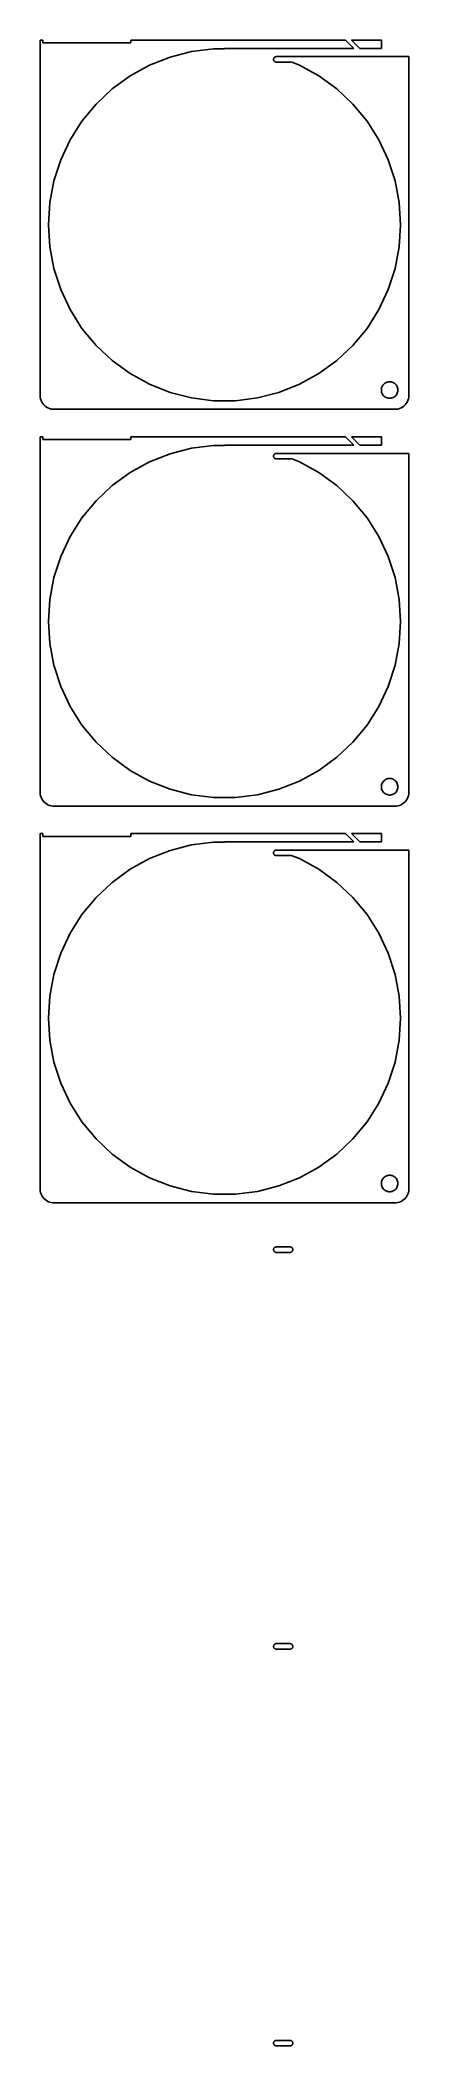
# Model space of a CAD drawing. Header units: metres. Extents: x -67 to 67, y 59 to 787.
import ezdxf

# ---------------------------------------------------------------- set-up
doc = ezdxf.new("R2010")
doc.units = ezdxf.units.M

msp = doc.modelspace()

# ---------------------------------------------------------------- linework, layer by layer
for p, q in [((-66, 787), (-67, 787)), ((-67, 787), (-67, 658)), ((-66, 786), (-66, 787)), ((44.0099, 786.99), (-34, 786.99)), ((-34, 786.99), (-34, 786)), ((47, 784), (44.0099, 786.99)), ((57, 786.99), (46.1312, 786.99)), ((46.1312, 786.99), (49.1213, 784)), ((57, 784), (57, 786.99)), ((-34, 786), (-66, 786)), ((-27.2499, 777.909), (-19.7771, 780.868)), ((-19.7771, 780.868), (-11.9924, 782.866)), ((-11.9924, 782.866), (-4.0186, 783.874)), ((-4.0186, 783.874), (0, 783.874)), ((0, 783.874), (0, 784)), ((0, 784), (47, 784)), ((17.8189, 780.125), (17.811, 780)), ((17.811, 780), (17.8189, 779.875)), ((17.8424, 780.249), (17.8189, 780.125)), ((17.8189, 779.875), (17.8424, 779.751)), ((17.8812, 780.368), (17.8424, 780.249)), ((17.8424, 779.751), (17.8812, 779.632)), ((17.9347, 780.482), (17.8812, 780.368)), ((17.8812, 779.632), (17.9347, 779.518)), ((18.002, 780.588), (17.9347, 780.482)), ((17.9347, 779.518), (18.002, 779.412)), ((18.082, 780.685), (18.002, 780.588)), ((18.002, 779.412), (18.082, 779.315)), ((18.1736, 780.771), (18.082, 780.685)), ((18.082, 779.315), (18.1736, 779.229)), ((18.2752, 780.844), (18.1736, 780.771)), ((18.1736, 779.229), (18.2752, 779.156)), ((18.3852, 780.905), (18.2752, 780.844)), ((18.2752, 779.156), (18.3852, 779.095)), ((18.502, 780.951), (18.3852, 780.905)), ((18.3852, 779.095), (18.502, 779.049)), ((18.6236, 780.982), (18.502, 780.951)), ((18.502, 779.049), (18.6236, 779.018)), ((18.7482, 780.998), (18.6236, 780.982)), ((18.6236, 779.018), (18.7482, 779.002)), ((19.561, 780.998), (18.7482, 780.998)), ((18.7482, 779.002), (23.8738, 779.002)), ((67, 781), (19.561, 781)), ((19.561, 781), (19.561, 780.998)), ((23.8738, 779.002), (23.9984, 779.018)), ((23.9984, 779.018), (24.12, 779.049)), ((24.12, 779.049), (24.2368, 779.095)), ((24.2368, 779.095), (24.2439, 779.099)), ((24.2439, 779.099), (27.2499, 777.909)), ((49.1213, 784), (57, 784)), ((67, 658), (67, 781)), ((-40.7951, 769.313), (-34.2929, 774.037)), ((-34.2929, 774.037), (-27.2499, 777.909)), ((27.2499, 777.909), (34.2929, 774.037)), ((34.2929, 774.037), (40.7951, 769.313)), ((-46.654, 763.811), (-40.7951, 769.313)), ((40.7951, 769.313), (46.654, 763.811)), ((-56.0836, 750.832), (-51.7771, 757.618)), ((-51.7771, 757.618), (-46.654, 763.811)), ((46.654, 763.811), (51.7771, 757.618)), ((51.7771, 757.618), (56.0836, 750.832)), ((-59.5057, 743.56), (-56.0836, 750.832)), ((56.0836, 750.832), (59.5057, 743.56)), ((-61.9893, 735.916), (-59.5057, 743.56)), ((59.5057, 743.56), (61.9893, 735.916)), ((-63.4953, 728.021), (-61.9893, 735.916)), ((61.9893, 735.916), (63.4953, 728.021)), ((-64, 720), (-63.4953, 728.021)), ((63.4953, 728.021), (64, 720)), ((-63.4953, 711.979), (-64, 720)), ((64, 720), (63.4953, 711.979)), ((-61.9893, 704.084), (-63.4953, 711.979)), ((63.4953, 711.979), (61.9893, 704.084)), ((-59.5057, 696.44), (-61.9893, 704.084)), ((61.9893, 704.084), (59.5057, 696.44)), ((-56.0836, 689.168), (-59.5057, 696.44)), ((59.5057, 696.44), (56.0836, 689.168)), ((-51.7771, 682.382), (-56.0836, 689.168)), ((56.0836, 689.168), (51.7771, 682.382)), ((-46.654, 676.189), (-51.7771, 682.382)), ((51.7771, 682.382), (46.654, 676.189)), ((-40.7951, 670.687), (-46.654, 676.189)), ((-34.2929, 665.963), (-40.7951, 670.687)), ((40.7951, 670.687), (34.2929, 665.963)), ((46.654, 676.189), (40.7951, 670.687)), ((-27.2499, 662.091), (-34.2929, 665.963)), ((34.2929, 665.963), (27.2499, 662.091)), ((58.0877, 662.312), (58.3925, 662.533)), ((58.3925, 662.533), (58.7227, 662.714)), ((58.7227, 662.714), (59.0729, 662.853)), ((59.0729, 662.853), (59.4379, 662.947)), ((59.4379, 662.947), (59.8116, 662.994)), ((59.8116, 662.994), (60.1884, 662.994)), ((60.1884, 662.994), (60.5621, 662.947)), ((60.5621, 662.947), (60.927, 662.853)), ((60.927, 662.853), (61.2773, 662.714)), ((61.2773, 662.714), (61.6075, 662.533)), ((61.6075, 662.533), (61.9123, 662.312)), ((-67, 658), (-66.9606, 657.373)), ((-66.9606, 657.373), (-66.8429, 656.757)), ((-66.8429, 656.757), (-66.6489, 656.159)), ((-66.6489, 656.159), (-66.3815, 655.591)), ((-66.3815, 655.591), (-66.0451, 655.061)), ((-19.7771, 659.132), (-27.2499, 662.091)), ((-11.9924, 657.134), (-19.7771, 659.132)), ((-4.0186, 656.126), (-11.9924, 657.134)), ((4.0186, 656.126), (-4.0186, 656.126)), ((11.9924, 657.134), (4.0186, 656.126)), ((19.7771, 659.132), (11.9924, 657.134)), ((27.2499, 662.091), (19.7771, 659.132)), ((57, 660), (57.0237, 660.376)), ((57.0237, 659.624), (57, 660)), ((57.0237, 660.376), (57.0942, 660.746)), ((57.0942, 659.254), (57.0237, 659.624)), ((57.0942, 660.746), (57.2107, 661.104)), ((57.2107, 658.896), (57.0942, 659.254)), ((57.2107, 661.104), (57.3711, 661.445)), ((57.3711, 658.555), (57.2107, 658.896)), ((57.3711, 661.445), (57.5729, 661.763)), ((57.5729, 658.237), (57.3711, 658.555)), ((57.5729, 661.763), (57.8131, 662.054)), ((57.8131, 657.946), (57.5729, 658.237)), ((57.8131, 662.054), (58.0877, 662.312)), ((58.0877, 657.688), (57.8131, 657.946)), ((58.3925, 657.467), (58.0877, 657.688)), ((58.7227, 657.286), (58.3925, 657.467)), ((59.0729, 657.147), (58.7227, 657.286)), ((59.4379, 657.053), (59.0729, 657.147)), ((59.8116, 657.006), (59.4379, 657.053)), ((60.1884, 657.006), (59.8116, 657.006)), ((60.5621, 657.053), (60.1884, 657.006)), ((60.927, 657.147), (60.5621, 657.053)), ((61.2773, 657.286), (60.927, 657.147)), ((61.6075, 657.467), (61.2773, 657.286)), ((61.9123, 657.688), (61.6075, 657.467)), ((61.9123, 662.312), (62.1869, 662.054)), ((62.1869, 657.946), (61.9123, 657.688)), ((62.1869, 662.054), (62.427, 661.763)), ((62.427, 658.237), (62.1869, 657.946)), ((62.427, 661.763), (62.6289, 661.445)), ((62.6289, 658.555), (62.427, 658.237)), ((62.6289, 661.445), (62.7893, 661.104)), ((62.7893, 658.896), (62.6289, 658.555)), ((62.7893, 661.104), (62.9057, 660.746)), ((62.9057, 659.254), (62.7893, 658.896)), ((62.9057, 660.746), (62.9763, 660.376)), ((62.9763, 659.624), (62.9057, 659.254)), ((62.9763, 660.376), (63, 660)), ((63, 660), (62.9763, 659.624)), ((66.0451, 655.061), (66.3815, 655.591)), ((66.3815, 655.591), (66.6489, 656.159)), ((66.6489, 656.159), (66.8429, 656.757)), ((66.8429, 656.757), (66.9606, 657.373)), ((66.9606, 657.373), (67, 658)), ((-66.0451, 655.061), (-65.6448, 654.577)), ((-65.6448, 654.577), (-65.1871, 654.147)), ((-65.1871, 654.147), (-64.6791, 653.778)), ((-64.6791, 653.778), (-64.1289, 653.476)), ((-64.1289, 653.476), (-63.5451, 653.245)), ((-63.5451, 653.245), (-62.9369, 653.089)), ((-62.9369, 653.089), (-62.3139, 653.01)), ((-62.3139, 653.01), (62.3139, 653.01)), ((62.3139, 653.01), (62.9369, 653.089)), ((62.9369, 653.089), (63.5451, 653.245)), ((63.5451, 653.245), (64.1289, 653.476)), ((64.1289, 653.476), (64.6791, 653.778)), ((64.6791, 653.778), (65.1871, 654.147)), ((65.1871, 654.147), (65.6448, 654.577)), ((65.6448, 654.577), (66.0451, 655.061)), ((-66, 643), (-67, 643)), ((-67, 643), (-67, 514)), ((-66, 642), (-66, 643)), ((-34, 642), (-66, 642)), ((44.0099, 642.99), (-34, 642.99)), ((-34, 642.99), (-34, 642)), ((47, 640), (44.0099, 642.99)), ((57, 642.99), (46.1312, 642.99)), ((46.1312, 642.99), (49.1213, 640)), ((57, 640), (57, 642.99)), ((-34.2929, 630.037), (-27.2499, 633.909)), ((-27.2499, 633.909), (-19.7771, 636.868)), ((-19.7771, 636.868), (-11.9924, 638.866)), ((-11.9924, 638.866), (-4.0186, 639.874)), ((-4.0186, 639.874), (0, 639.874)), ((0, 639.874), (0, 640)), ((0, 640), (47, 640)), ((17.8189, 636.125), (17.811, 636)), ((17.811, 636), (17.8189, 635.875)), ((17.8424, 636.249), (17.8189, 636.125)), ((17.8189, 635.875), (17.8424, 635.751)), ((17.8812, 636.368), (17.8424, 636.249)), ((17.8424, 635.751), (17.8812, 635.632)), ((17.9347, 636.482), (17.8812, 636.368)), ((17.8812, 635.632), (17.9347, 635.518)), ((18.002, 636.588), (17.9347, 636.482)), ((17.9347, 635.518), (18.002, 635.412)), ((18.082, 636.685), (18.002, 636.588)), ((18.002, 635.412), (18.082, 635.315)), ((18.1736, 636.771), (18.082, 636.685)), ((18.082, 635.315), (18.1736, 635.229)), ((18.2752, 636.844), (18.1736, 636.771)), ((18.1736, 635.229), (18.2752, 635.156)), ((18.3852, 636.905), (18.2752, 636.844)), ((18.2752, 635.156), (18.3852, 635.095)), ((18.502, 636.951), (18.3852, 636.905)), ((18.3852, 635.095), (18.502, 635.049)), ((18.6236, 636.982), (18.502, 636.951)), ((18.502, 635.049), (18.6236, 635.018)), ((18.7482, 636.998), (18.6236, 636.982)), ((18.6236, 635.018), (18.7482, 635.002)), ((19.561, 636.998), (18.7482, 636.998)), ((18.7482, 635.002), (23.8738, 635.002)), ((67, 637), (19.561, 637)), ((19.561, 637), (19.561, 636.998)), ((23.8738, 635.002), (23.9984, 635.018)), ((23.9984, 635.018), (24.12, 635.049)), ((24.12, 635.049), (24.2368, 635.095)), ((24.2368, 635.095), (24.2439, 635.099)), ((24.2439, 635.099), (27.2499, 633.909)), ((27.2499, 633.909), (34.2929, 630.037)), ((49.1213, 640), (57, 640)), ((67, 514), (67, 637)), ((-40.7951, 625.313), (-34.2929, 630.037)), ((34.2929, 630.037), (40.7951, 625.313)), ((-51.7771, 613.618), (-46.654, 619.811)), ((-46.654, 619.811), (-40.7951, 625.313)), ((40.7951, 625.313), (46.654, 619.811)), ((46.654, 619.811), (51.7771, 613.618)), ((-56.0836, 606.832), (-51.7771, 613.618)), ((51.7771, 613.618), (56.0836, 606.832)), ((-59.5057, 599.56), (-56.0836, 606.832)), ((56.0836, 606.832), (59.5057, 599.56)), ((-61.9893, 591.916), (-59.5057, 599.56)), ((59.5057, 599.56), (61.9893, 591.916)), ((-63.4953, 584.021), (-61.9893, 591.916)), ((61.9893, 591.916), (63.4953, 584.021)), ((-64, 576), (-63.4953, 584.021)), ((63.4953, 584.021), (64, 576)), ((-63.4953, 567.979), (-64, 576)), ((64, 576), (63.4953, 567.979)), ((-61.9893, 560.084), (-63.4953, 567.979)), ((63.4953, 567.979), (61.9893, 560.084)), ((-59.5057, 552.44), (-61.9893, 560.084)), ((61.9893, 560.084), (59.5057, 552.44)), ((-56.0836, 545.168), (-59.5057, 552.44)), ((59.5057, 552.44), (56.0836, 545.168)), ((-51.7771, 538.382), (-56.0836, 545.168)), ((56.0836, 545.168), (51.7771, 538.382)), ((-46.654, 532.189), (-51.7771, 538.382)), ((-40.7951, 526.687), (-46.654, 532.189)), ((46.654, 532.189), (40.7951, 526.687)), ((51.7771, 538.382), (46.654, 532.189)), ((-34.2929, 521.963), (-40.7951, 526.687)), ((40.7951, 526.687), (34.2929, 521.963)), ((-27.2499, 518.091), (-34.2929, 521.963)), ((-19.7771, 515.132), (-27.2499, 518.091)), ((27.2499, 518.091), (19.7771, 515.132)), ((34.2929, 521.963), (27.2499, 518.091)), ((57.0942, 516.746), (57.2107, 517.104)), ((57.2107, 517.104), (57.3711, 517.445)), ((57.3711, 517.445), (57.5729, 517.763)), ((57.5729, 517.763), (57.8131, 518.054)), ((57.8131, 518.054), (58.0877, 518.312)), ((58.0877, 518.312), (58.3925, 518.533)), ((58.3925, 518.533), (58.7227, 518.714)), ((58.7227, 518.714), (59.0729, 518.853)), ((59.0729, 518.853), (59.4379, 518.947)), ((59.4379, 518.947), (59.8116, 518.994)), ((59.8116, 518.994), (60.1884, 518.994)), ((60.1884, 518.994), (60.5621, 518.947)), ((60.5621, 518.947), (60.927, 518.853)), ((60.927, 518.853), (61.2773, 518.714)), ((61.2773, 518.714), (61.6075, 518.533)), ((61.6075, 518.533), (61.9123, 518.312)), ((61.9123, 518.312), (62.1869, 518.054)), ((62.1869, 518.054), (62.427, 517.763)), ((62.427, 517.763), (62.6289, 517.445)), ((62.6289, 517.445), (62.7893, 517.104)), ((62.7893, 517.104), (62.9057, 516.746)), ((-67, 514), (-66.9606, 513.373)), ((-66.9606, 513.373), (-66.8429, 512.757)), ((-66.8429, 512.757), (-66.6489, 512.159)), ((-66.6489, 512.159), (-66.3815, 511.591)), ((-66.3815, 511.591), (-66.0451, 511.061)), ((-66.0451, 511.061), (-65.6448, 510.577)), ((-65.6448, 510.577), (-65.1871, 510.147)), ((-65.1871, 510.147), (-64.6791, 509.778)), ((-64.6791, 509.778), (-64.1289, 509.476)), ((-11.9924, 513.134), (-19.7771, 515.132)), ((-4.0186, 512.126), (-11.9924, 513.134)), ((4.0186, 512.126), (-4.0186, 512.126)), ((11.9924, 513.134), (4.0186, 512.126)), ((19.7771, 515.132), (11.9924, 513.134)), ((57, 516), (57.0237, 516.376)), ((57.0237, 515.624), (57, 516)), ((57.0237, 516.376), (57.0942, 516.746)), ((57.0942, 515.254), (57.0237, 515.624)), ((57.2107, 514.896), (57.0942, 515.254)), ((57.3711, 514.555), (57.2107, 514.896)), ((57.5729, 514.237), (57.3711, 514.555)), ((57.8131, 513.946), (57.5729, 514.237)), ((58.0877, 513.688), (57.8131, 513.946)), ((58.3925, 513.467), (58.0877, 513.688)), ((58.7227, 513.286), (58.3925, 513.467)), ((59.0729, 513.147), (58.7227, 513.286)), ((59.4379, 513.053), (59.0729, 513.147)), ((59.8116, 513.006), (59.4379, 513.053)), ((60.1884, 513.006), (59.8116, 513.006)), ((60.5621, 513.053), (60.1884, 513.006)), ((60.927, 513.147), (60.5621, 513.053)), ((61.2773, 513.286), (60.927, 513.147)), ((61.6075, 513.467), (61.2773, 513.286)), ((61.9123, 513.688), (61.6075, 513.467)), ((62.1869, 513.946), (61.9123, 513.688)), ((62.427, 514.237), (62.1869, 513.946)), ((62.6289, 514.555), (62.427, 514.237)), ((62.7893, 514.896), (62.6289, 514.555)), ((62.9057, 515.254), (62.7893, 514.896)), ((62.9057, 516.746), (62.9763, 516.376)), ((62.9763, 515.624), (62.9057, 515.254)), ((62.9763, 516.376), (63, 516)), ((63, 516), (62.9763, 515.624)), ((64.1289, 509.476), (64.6791, 509.778)), ((64.6791, 509.778), (65.1871, 510.147)), ((65.1871, 510.147), (65.6448, 510.577)), ((65.6448, 510.577), (66.0451, 511.061)), ((66.0451, 511.061), (66.3815, 511.591)), ((66.3815, 511.591), (66.6489, 512.159)), ((66.6489, 512.159), (66.8429, 512.757)), ((66.8429, 512.757), (66.9606, 513.373)), ((66.9606, 513.373), (67, 514)), ((-64.1289, 509.476), (-63.5451, 509.245)), ((-63.5451, 509.245), (-62.9369, 509.089)), ((-62.9369, 509.089), (-62.3139, 509.01)), ((-62.3139, 509.01), (62.3139, 509.01)), ((62.3139, 509.01), (62.9369, 509.089)), ((62.9369, 509.089), (63.5451, 509.245)), ((63.5451, 509.245), (64.1289, 509.476)), ((-66, 499), (-67, 499)), ((-67, 499), (-67, 370)), ((-66, 498), (-66, 499)), ((-34, 498), (-66, 498)), ((44.0099, 498.99), (-34, 498.99)), ((-34, 498.99), (-34, 498)), ((-11.9924, 494.866), (-4.0186, 495.874)), ((-4.0186, 495.874), (0, 495.874)), ((0, 495.874), (0, 496)), ((0, 496), (47, 496)), ((47, 496), (44.0099, 498.99)), ((57, 498.99), (46.1312, 498.99)), ((46.1312, 498.99), (49.1213, 496)), ((49.1213, 496), (57, 496)), ((57, 496), (57, 498.99)), ((-34.2929, 486.037), (-27.2499, 489.909)), ((-27.2499, 489.909), (-19.7771, 492.868)), ((-19.7771, 492.868), (-11.9924, 494.866)), ((17.8189, 492.125), (17.811, 492)), ((17.811, 492), (17.8189, 491.875)), ((17.8424, 492.249), (17.8189, 492.125)), ((17.8189, 491.875), (17.8424, 491.751)), ((17.8812, 492.368), (17.8424, 492.249)), ((17.8424, 491.751), (17.8812, 491.632)), ((17.9347, 492.482), (17.8812, 492.368)), ((17.8812, 491.632), (17.9347, 491.518)), ((18.002, 492.588), (17.9347, 492.482)), ((17.9347, 491.518), (18.002, 491.412)), ((18.082, 492.685), (18.002, 492.588)), ((18.002, 491.412), (18.082, 491.315)), ((18.1736, 492.771), (18.082, 492.685)), ((18.082, 491.315), (18.1736, 491.229)), ((18.2752, 492.844), (18.1736, 492.771)), ((18.1736, 491.229), (18.2752, 491.156)), ((18.3852, 492.905), (18.2752, 492.844)), ((18.2752, 491.156), (18.3852, 491.095)), ((18.502, 492.951), (18.3852, 492.905)), ((18.3852, 491.095), (18.502, 491.049)), ((18.6236, 492.982), (18.502, 492.951)), ((18.502, 491.049), (18.6236, 491.018)), ((18.7482, 492.998), (18.6236, 492.982)), ((18.6236, 491.018), (18.7482, 491.002)), ((19.561, 492.998), (18.7482, 492.998)), ((18.7482, 491.002), (23.8738, 491.002)), ((67, 493), (19.561, 493)), ((19.561, 493), (19.561, 492.998)), ((23.8738, 491.002), (23.9984, 491.018)), ((23.9984, 491.018), (24.12, 491.049)), ((24.12, 491.049), (24.2368, 491.095)), ((24.2368, 491.095), (24.2439, 491.099)), ((24.2439, 491.099), (27.2499, 489.909)), ((27.2499, 489.909), (34.2929, 486.037)), ((67, 370), (67, 493)), ((-46.654, 475.811), (-40.7951, 481.313)), ((-40.7951, 481.313), (-34.2929, 486.037)), ((34.2929, 486.037), (40.7951, 481.313)), ((40.7951, 481.313), (46.654, 475.811)), ((-51.7771, 469.618), (-46.654, 475.811)), ((46.654, 475.811), (51.7771, 469.618)), ((-56.0836, 462.832), (-51.7771, 469.618)), ((51.7771, 469.618), (56.0836, 462.832)), ((-59.5057, 455.56), (-56.0836, 462.832)), ((56.0836, 462.832), (59.5057, 455.56)), ((-61.9893, 447.916), (-59.5057, 455.56)), ((59.5057, 455.56), (61.9893, 447.916)), ((-63.4953, 440.021), (-61.9893, 447.916)), ((61.9893, 447.916), (63.4953, 440.021)), ((-64, 432), (-63.4953, 440.021)), ((63.4953, 440.021), (64, 432)), ((-63.4953, 423.979), (-64, 432)), ((64, 432), (63.4953, 423.979)), ((-61.9893, 416.084), (-63.4953, 423.979)), ((63.4953, 423.979), (61.9893, 416.084)), ((-59.5057, 408.44), (-61.9893, 416.084)), ((61.9893, 416.084), (59.5057, 408.44)), ((-56.0836, 401.168), (-59.5057, 408.44)), ((59.5057, 408.44), (56.0836, 401.168)), ((-51.7771, 394.382), (-56.0836, 401.168)), ((56.0836, 401.168), (51.7771, 394.382)), ((-46.654, 388.189), (-51.7771, 394.382)), ((51.7771, 394.382), (46.654, 388.189)), ((-40.7951, 382.687), (-46.654, 388.189)), ((46.654, 388.189), (40.7951, 382.687)), ((-34.2929, 377.963), (-40.7951, 382.687)), ((40.7951, 382.687), (34.2929, 377.963)), ((-27.2499, 374.091), (-34.2929, 377.963)), ((-19.7771, 371.132), (-27.2499, 374.091)), ((27.2499, 374.091), (19.7771, 371.132)), ((34.2929, 377.963), (27.2499, 374.091)), ((57, 372), (57.0237, 372.376)), ((57.0237, 371.624), (57, 372)), ((57.0237, 372.376), (57.0942, 372.746)), ((57.0942, 371.254), (57.0237, 371.624)), ((57.0942, 372.746), (57.2107, 373.104)), ((57.2107, 373.104), (57.3711, 373.445)), ((57.3711, 373.445), (57.5729, 373.763)), ((57.5729, 373.763), (57.8131, 374.054)), ((57.8131, 374.054), (58.0877, 374.312)), ((58.0877, 374.312), (58.3925, 374.533)), ((58.3925, 374.533), (58.7227, 374.714)), ((58.7227, 374.714), (59.0729, 374.853)), ((59.0729, 374.853), (59.4379, 374.947)), ((59.4379, 374.947), (59.8116, 374.994)), ((59.8116, 374.994), (60.1884, 374.994)), ((60.1884, 374.994), (60.5621, 374.947)), ((60.5621, 374.947), (60.927, 374.853)), ((60.927, 374.853), (61.2773, 374.714)), ((61.2773, 374.714), (61.6075, 374.533)), ((61.6075, 374.533), (61.9123, 374.312)), ((61.9123, 374.312), (62.1869, 374.054)), ((62.1869, 374.054), (62.427, 373.763)), ((62.427, 373.763), (62.6289, 373.445)), ((62.6289, 373.445), (62.7893, 373.104)), ((62.7893, 373.104), (62.9057, 372.746)), ((62.9057, 372.746), (62.9763, 372.376)), ((62.9763, 371.624), (62.9057, 371.254)), ((62.9763, 372.376), (63, 372)), ((63, 372), (62.9763, 371.624)), ((-67, 370), (-66.9606, 369.373)), ((-66.9606, 369.373), (-66.8429, 368.757)), ((-66.8429, 368.757), (-66.6489, 368.159)), ((-66.6489, 368.159), (-66.3815, 367.591)), ((-66.3815, 367.591), (-66.0451, 367.061)), ((-66.0451, 367.061), (-65.6448, 366.577)), ((-65.6448, 366.577), (-65.1871, 366.147)), ((-65.1871, 366.147), (-64.6791, 365.778)), ((-64.6791, 365.778), (-64.1289, 365.476)), ((-64.1289, 365.476), (-63.5451, 365.245)), ((-63.5451, 365.245), (-62.9369, 365.089)), ((-62.9369, 365.089), (-62.3139, 365.01)), ((-62.3139, 365.01), (62.3139, 365.01)), ((-11.9924, 369.134), (-19.7771, 371.132)), ((-4.0186, 368.126), (-11.9924, 369.134)), ((4.0186, 368.126), (-4.0186, 368.126)), ((11.9924, 369.134), (4.0186, 368.126)), ((19.7771, 371.132), (11.9924, 369.134)), ((57.2107, 370.896), (57.0942, 371.254)), ((57.3711, 370.555), (57.2107, 370.896)), ((57.5729, 370.237), (57.3711, 370.555)), ((57.8131, 369.946), (57.5729, 370.237)), ((58.0877, 369.688), (57.8131, 369.946)), ((58.3925, 369.467), (58.0877, 369.688)), ((58.7227, 369.286), (58.3925, 369.467)), ((59.0729, 369.147), (58.7227, 369.286)), ((59.4379, 369.053), (59.0729, 369.147)), ((59.8116, 369.006), (59.4379, 369.053)), ((60.1884, 369.006), (59.8116, 369.006)), ((60.5621, 369.053), (60.1884, 369.006)), ((60.927, 369.147), (60.5621, 369.053)), ((61.2773, 369.286), (60.927, 369.147)), ((61.6075, 369.467), (61.2773, 369.286)), ((61.9123, 369.688), (61.6075, 369.467)), ((62.1869, 369.946), (61.9123, 369.688)), ((62.427, 370.237), (62.1869, 369.946)), ((62.3139, 365.01), (62.9369, 365.089)), ((62.6289, 370.555), (62.427, 370.237)), ((62.7893, 370.896), (62.6289, 370.555)), ((62.9057, 371.254), (62.7893, 370.896)), ((62.9369, 365.089), (63.5451, 365.245)), ((63.5451, 365.245), (64.1289, 365.476)), ((64.1289, 365.476), (64.6791, 365.778)), ((64.6791, 365.778), (65.1871, 366.147)), ((65.1871, 366.147), (65.6448, 366.577)), ((65.6448, 366.577), (66.0451, 367.061)), ((66.0451, 367.061), (66.3815, 367.591)), ((66.3815, 367.591), (66.6489, 368.159)), ((66.6489, 368.159), (66.8429, 368.757)), ((66.8429, 368.757), (66.9606, 369.373)), ((66.9606, 369.373), (67, 370)), ((17.8189, 348.125), (17.811, 348)), ((17.811, 348), (17.8189, 347.875)), ((17.8424, 348.249), (17.8189, 348.125)), ((17.8189, 347.875), (17.8424, 347.751)), ((17.8812, 348.368), (17.8424, 348.249)), ((17.8424, 347.751), (17.8812, 347.632)), ((17.9347, 348.482), (17.8812, 348.368)), ((17.8812, 347.632), (17.9347, 347.518)), ((18.002, 348.588), (17.9347, 348.482)), ((17.9347, 347.518), (18.002, 347.412)), ((18.082, 348.685), (18.002, 348.588)), ((18.002, 347.412), (18.082, 347.315)), ((18.1736, 348.771), (18.082, 348.685)), ((18.082, 347.315), (18.1736, 347.229)), ((18.2752, 348.844), (18.1736, 348.771)), ((18.1736, 347.229), (18.2752, 347.156)), ((18.3852, 348.905), (18.2752, 348.844)), ((18.2752, 347.156), (18.3852, 347.095)), ((18.502, 348.951), (18.3852, 348.905)), ((18.3852, 347.095), (18.502, 347.049)), ((18.6236, 348.982), (18.502, 348.951)), ((18.502, 347.049), (18.6236, 347.018)), ((18.7482, 348.998), (18.6236, 348.982)), ((18.6236, 347.018), (18.7482, 347.002)), ((23.8738, 348.998), (18.7482, 348.998)), ((18.7482, 347.002), (23.8738, 347.002)), ((23.9984, 348.982), (23.8738, 348.998)), ((23.8738, 347.002), (23.9984, 347.018)), ((24.12, 348.951), (23.9984, 348.982)), ((23.9984, 347.018), (24.12, 347.049)), ((24.2368, 348.905), (24.12, 348.951)), ((24.12, 347.049), (24.2368, 347.095)), ((24.3468, 348.844), (24.2368, 348.905)), ((24.2368, 347.095), (24.3468, 347.156)), ((24.4484, 348.771), (24.3468, 348.844)), ((24.3468, 347.156), (24.4484, 347.229)), ((24.54, 348.685), (24.4484, 348.771)), ((24.4484, 347.229), (24.54, 347.315)), ((24.62, 348.588), (24.54, 348.685)), ((24.54, 347.315), (24.62, 347.412)), ((24.6873, 348.482), (24.62, 348.588)), ((24.62, 347.412), (24.6873, 347.518)), ((24.7408, 348.368), (24.6873, 348.482)), ((24.6873, 347.518), (24.7408, 347.632)), ((24.7796, 348.249), (24.7408, 348.368)), ((24.7408, 347.632), (24.7796, 347.751)), ((24.8031, 348.125), (24.7796, 348.249)), ((24.7796, 347.751), (24.8031, 347.875)), ((24.811, 348), (24.8031, 348.125)), ((24.8031, 347.875), (24.811, 348)), ((17.8189, 204.125), (17.811, 204)), ((17.811, 204), (17.8189, 203.875)), ((17.8424, 204.249), (17.8189, 204.125)), ((17.8189, 203.875), (17.8424, 203.751)), ((17.8812, 204.368), (17.8424, 204.249)), ((17.9347, 204.482), (17.8812, 204.368)), ((18.002, 204.588), (17.9347, 204.482)), ((18.082, 204.685), (18.002, 204.588)), ((18.1736, 204.771), (18.082, 204.685)), ((18.2752, 204.844), (18.1736, 204.771)), ((18.3852, 204.905), (18.2752, 204.844)), ((18.502, 204.951), (18.3852, 204.905)), ((18.6236, 204.982), (18.502, 204.951)), ((18.7482, 204.998), (18.6236, 204.982)), ((23.8738, 204.998), (18.7482, 204.998)), ((23.9984, 204.982), (23.8738, 204.998)), ((24.12, 204.951), (23.9984, 204.982)), ((24.2368, 204.905), (24.12, 204.951)), ((24.3468, 204.844), (24.2368, 204.905)), ((24.4484, 204.771), (24.3468, 204.844)), ((24.54, 204.685), (24.4484, 204.771)), ((24.62, 204.588), (24.54, 204.685)), ((24.6873, 204.482), (24.62, 204.588)), ((24.7408, 204.368), (24.6873, 204.482)), ((24.7796, 204.249), (24.7408, 204.368)), ((24.8031, 204.125), (24.7796, 204.249)), ((24.7796, 203.751), (24.8031, 203.875)), ((24.811, 204), (24.8031, 204.125)), ((24.8031, 203.875), (24.811, 204)), ((17.8424, 203.751), (17.8812, 203.632)), ((17.8812, 203.632), (17.9347, 203.518)), ((17.9347, 203.518), (18.002, 203.412)), ((18.002, 203.412), (18.082, 203.315)), ((18.082, 203.315), (18.1736, 203.229)), ((18.1736, 203.229), (18.2752, 203.156)), ((18.2752, 203.156), (18.3852, 203.095)), ((18.3852, 203.095), (18.502, 203.049)), ((18.502, 203.049), (18.6236, 203.018)), ((18.6236, 203.018), (18.7482, 203.002)), ((18.7482, 203.002), (23.8738, 203.002)), ((23.8738, 203.002), (23.9984, 203.018)), ((23.9984, 203.018), (24.12, 203.049)), ((24.12, 203.049), (24.2368, 203.095)), ((24.2368, 203.095), (24.3468, 203.156)), ((24.3468, 203.156), (24.4484, 203.229)), ((24.4484, 203.229), (24.54, 203.315)), ((24.54, 203.315), (24.62, 203.412)), ((24.62, 203.412), (24.6873, 203.518)), ((24.6873, 203.518), (24.7408, 203.632)), ((24.7408, 203.632), (24.7796, 203.751)), ((17.8189, 60.1253), (17.811, 60)), ((17.811, 60), (17.8189, 59.8747)), ((17.8424, 60.2487), (17.8189, 60.1253)), ((17.8189, 59.8747), (17.8424, 59.7513)), ((17.8812, 60.3681), (17.8424, 60.2487)), ((17.8424, 59.7513), (17.8812, 59.6319)), ((17.9347, 60.4818), (17.8812, 60.3681)), ((17.8812, 59.6319), (17.9347, 59.5182)), ((18.002, 60.5878), (17.9347, 60.4818)), ((17.9347, 59.5182), (18.002, 59.4122)), ((18.082, 60.6845), (18.002, 60.5878)), ((18.002, 59.4122), (18.082, 59.3154)), ((18.1736, 60.7705), (18.082, 60.6845)), ((18.082, 59.3154), (18.1736, 59.2295)), ((18.2752, 60.8443), (18.1736, 60.7705)), ((18.1736, 59.2295), (18.2752, 59.1557)), ((18.3852, 60.9048), (18.2752, 60.8443)), ((18.2752, 59.1557), (18.3852, 59.0952)), ((18.502, 60.951), (18.3852, 60.9048)), ((18.3852, 59.0952), (18.502, 59.0489)), ((18.6236, 60.9823), (18.502, 60.951)), ((18.502, 59.0489), (18.6236, 59.0177)), ((18.7482, 60.998), (18.6236, 60.9823)), ((18.6236, 59.0177), (18.7482, 59.002)), ((23.8738, 60.998), (18.7482, 60.998)), ((18.7482, 59.002), (23.8738, 59.002)), ((23.9984, 60.9823), (23.8738, 60.998)), ((23.8738, 59.002), (23.9984, 59.0177)), ((24.12, 60.951), (23.9984, 60.9823)), ((23.9984, 59.0177), (24.12, 59.0489)), ((24.2368, 60.9048), (24.12, 60.951)), ((24.12, 59.0489), (24.2368, 59.0952)), ((24.3468, 60.8443), (24.2368, 60.9048)), ((24.2368, 59.0952), (24.3468, 59.1557)), ((24.4484, 60.7705), (24.3468, 60.8443)), ((24.3468, 59.1557), (24.4484, 59.2295)), ((24.54, 60.6845), (24.4484, 60.7705)), ((24.4484, 59.2295), (24.54, 59.3154)), ((24.62, 60.5878), (24.54, 60.6845)), ((24.54, 59.3154), (24.62, 59.4122)), ((24.6873, 60.4818), (24.62, 60.5878)), ((24.62, 59.4122), (24.6873, 59.5182)), ((24.7408, 60.3681), (24.6873, 60.4818)), ((24.6873, 59.5182), (24.7408, 59.6319)), ((24.7796, 60.2487), (24.7408, 60.3681)), ((24.7408, 59.6319), (24.7796, 59.7513)), ((24.8031, 60.1253), (24.7796, 60.2487)), ((24.7796, 59.7513), (24.8031, 59.8747)), ((24.811, 60), (24.8031, 60.1253)), ((24.8031, 59.8747), (24.811, 60))]:
    msp.add_line(p, q)

doc.saveas('drawing.dxf')
